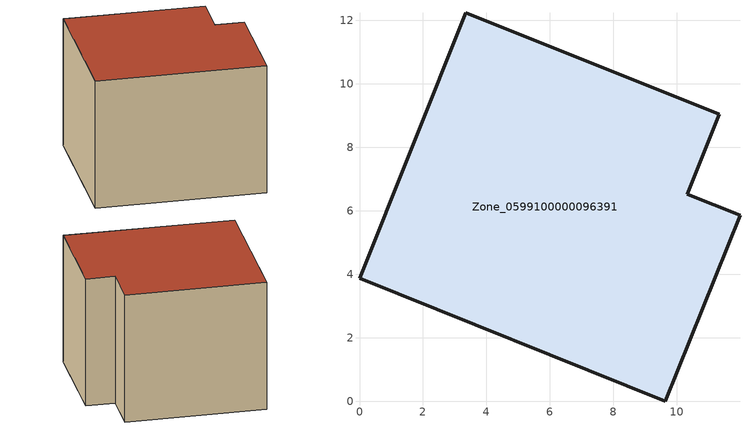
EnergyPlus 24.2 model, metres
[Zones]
Zone_0599100000096391
 floor ground (C_G): 0,3.88 3.36,12.24 11.35,9.04 10.34,6.53 12,5.86 9.64,0 z0
 wall outside (C_F): 3.36,12.24 0,3.88 9.64,0 12,5.86 10.34,6.53 11.35,9.04 3.36,12.24 z0:8.28
 roof outside (C_R): 0,3.88 9.64,0 12,5.86 10.34,6.53 11.35,9.04 3.36,12.24 z8.28
[BUILDING]
Pand.0599100000096391: North Axis=0; Terrain=City; Loads Convergence Tolerance Value=0.04; Temperature Convergence Tolerance Value=0.4; Solar Distribution=FullExterior; Maximum Number of Warmup Days=25; Minimum Number of Warmup Days=1
[Site:Location]
Rotterdam.The.Hague.AP_ZH_NLD Design_Conditions: Latitude=51.96; Longitude=4.45; Time Zone=1; Elevation=-4.5
[SITE:GROUNDTEMPERATURE:BUILDINGSURFACE]
18, 18, 18, 18, 18, 18, 18, 18, 18, 18, 18, 18
[MATERIAL] Thermal Absorptance=0.9; Solar Absorptance=0.7; Visible Absorptance=0.7
Name | Roughness | Thickness | Conductivity | Density | Specific Heat
G.TC.1975-1991 | MediumSmooth | 0.15 | 0.288461 | 540 | 1210
F.TC.1975-1991 | Rough | 0.3 | 0.230769 | 1920 | 840
R.TC.1975-1991 | MediumRough | 0.2 | 0.153846 | 1500 | 1000
[CONSTRUCTION]
C_G: G.TC.1975-1991
C_F: F.TC.1975-1991
C_R: R.TC.1975-1991
[ZONE]
Zone_0599100000096391: Type=1; Multiplier=1; Ceiling Height=Autocalculate; Volume=Autocalculate; Floor Area=autocalculate; Part of Total Floor Area=Yes
[ZONEINFILTRATION:DESIGNFLOWRATE]
Infil_Zone_0599100000096391: Zone or ZoneList or Space or SpaceList=Zone_0599100000096391; Schedule=AlwaysOn; Design Flow Rate Calculation Method=Flow/Area; Flow Rate per Floor Area=0.003; Constant Term Coefficient=1; Temperature Term Coefficient=0; Velocity Term Coefficient=0; Velocity Squared Term Coefficient=0
[HVACTEMPLATE:ZONE:IDEALLOADSAIRSYSTEM]
Zone_0599100000096391: Maximum Heating Supply Air Temperature=50; Minimum Cooling Supply Air Temperature=13; Maximum Heating Supply Air Humidity Ratio=0.0156; Minimum Cooling Supply Air Humidity Ratio=0.0077; Heating Limit=NoLimit; Cooling Limit=NoLimit; Dehumidification Control Type=ConstantSensibleHeatRatio; Cooling Sensible Heat Ratio=0.7; Dehumidification Setpoint=60; Humidification Control Type=None; Humidification Setpoint=30; Outdoor Air Method=None; Outdoor Air Flow Rate per Person=0.00944; Outdoor Air Flow Rate per Zone Floor Area=0; Outdoor Air Flow Rate per Zone=0; Demand Controlled Ventilation Type=None; Outdoor Air Economizer Type=NoEconomizer; Heat Recovery Type=None; Sensible Heat Recovery Effectiveness=0.7; Latent Heat Recovery Effectiveness=0.65
[ZONECONTROL:THERMOSTAT]
ThermostatControl_Zone_0599100000096391: Zone or ZoneList=Zone_0599100000096391; Control Type Schedule=DualSetpointControlType; Control 1=Thermostat_Zone_0599100000096391; Temperature Difference Between Cutout And Setpoint=0
[THERMOSTATSETPOINT:DUALSETPOINT]
Thermostat_Zone_0599100000096391: Heating Setpoint Temperature Schedule=HeatingSetpoint_Zone_0599100000096391; Cooling Setpoint Temperature Schedule=CoolingSetpoint_Zone_0599100000096391
[SCHEDULE:COMPACT]
HeatingSetpoint_Zone_0599100000096391: Through: 12/31, For: AllDays, Until: 24:00, 21
CoolingSetpoint_Zone_0599100000096391: Through: 12/31, For: AllDays, Until: 24:00, 24
DualSetpointControlType: Through: 12/31, For: AllDays, Until: 24:00, 4
AlwaysOn: Through: 12/31, For: AllDays, Until: 24:00, 1
